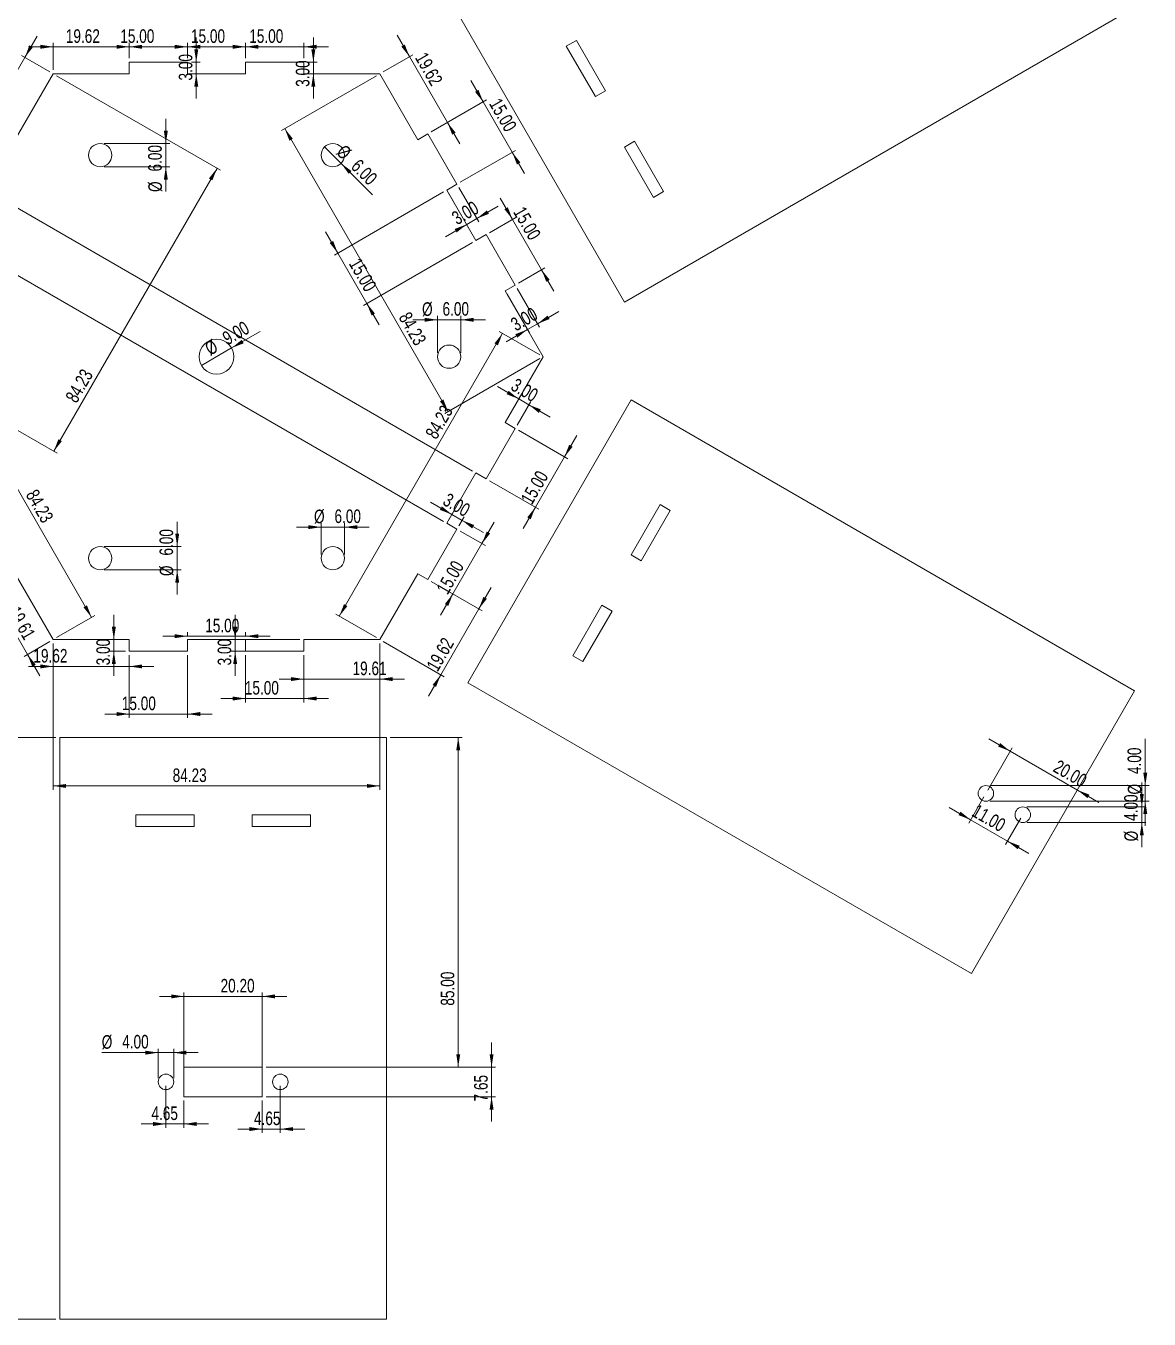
# Model space of a CAD drawing. Header units: millimetres. Extents: x 61 to 539, y 88 to 615.
# Drawn here: x 249 to 538.7, y 87.9 to 421.4 of the extents above; entities that cross this region are included whole.
import ezdxf

# ---------------------------------------------------------------- set-up
doc = ezdxf.new("R2010")
doc.units = ezdxf.units.MM
doc.styles.add('SLDTEXTSTYLE0', font='TXT', dxfattribs={"width": 0.75})
doc.dimstyles.new('SLDDIMSTYLE0', dxfattribs={"dimtxt": 3.5, "dimasz": 3.302, "dimexe": 0, "dimexo": 0.0625, "dimgap": 0.875, "dimtad": 1, "dimrnd": 1e-09, "dimzin": 12, "dimdsep": 46, "dimtxsty": 'SLDTEXTSTYLE0', "dimsah": 1, "dimcen": 0.09, "dimadec": 0, "dimazin": 3, "dimtfac": 1, "dimtofl": 0, "dimtmove": 0, "dimatfit": 3, "dimfxl": 1, "dimfrac": 2, "dimtolj": 1, "dimtzin": 12, "dimarcsym": 0})
doc.dimstyles.new('SLDDIMSTYLE1', dxfattribs={"dimtxt": 3.5, "dimasz": 3.302, "dimexe": 0, "dimexo": 0.0625, "dimgap": 0.875, "dimtad": 1, "dimrnd": 1e-09, "dimzin": 4, "dimdsep": 46, "dimtxsty": 'SLDTEXTSTYLE0', "dimsah": 1, "dimcen": 0.09, "dimadec": 0, "dimazin": 1, "dimtfac": 1, "dimtmove": 0, "dimatfit": 0, "dimfxl": 1, "dimfrac": 2, "dimtolj": 1, "dimtzin": 12, "dimarcsym": 0})
doc.dimstyles.new('SLDDIMSTYLE2', dxfattribs={"dimtxt": 3.5, "dimasz": 3.302, "dimexe": 0, "dimexo": 0.0625, "dimgap": 0.875, "dimtad": 1, "dimrnd": 1e-09, "dimzin": 12, "dimdsep": 46, "dimtxsty": 'SLDTEXTSTYLE0', "dimsah": 1, "dimcen": 0.09, "dimadec": 0, "dimazin": 3, "dimtfac": 1, "dimtmove": 0, "dimatfit": 0, "dimfxl": 1, "dimfrac": 2, "dimtolj": 1, "dimtzin": 12, "dimarcsym": 0})
doc.dimstyles.new('SLDDIMSTYLE3', dxfattribs={"dimtxt": 3.5, "dimasz": 3.302, "dimexe": 0, "dimexo": 0.0625, "dimgap": 0.875, "dimtad": 1, "dimrnd": 1e-09, "dimzin": 4, "dimdsep": 46, "dimtxsty": 'SLDTEXTSTYLE0', "dimsah": 1, "dimcen": 0.09, "dimadec": 0, "dimazin": 1, "dimtfac": 1, "dimtofl": 0, "dimtmove": 0, "dimatfit": 3, "dimfxl": 1, "dimfrac": 2, "dimtolj": 1, "dimtzin": 12, "dimarcsym": 0})
doc.dimstyles.new('SLDDIMSTYLE4', dxfattribs={"dimtxt": 3.5, "dimasz": 3.302, "dimexe": 0, "dimexo": 0.0625, "dimgap": 0.875, "dimtad": 1, "dimrnd": 1e-09, "dimzin": 4, "dimdsep": 46, "dimtxsty": 'SLDTEXTSTYLE0', "dimblk1": 'NONE', "dimsah": 1, "dimcen": 0, "dimadec": 0, "dimazin": 1, "dimtfac": 1, "dimtmove": 0, "dimatfit": 3, "dimldrblk": 'NONE', "dimfxl": 1, "dimfrac": 2, "dimtolj": 1, "dimtzin": 12, "dimarcsym": 0})

# ---------------------------------------------------------------- blocks, each defined once
blk = doc.blocks.new('_D')
at = {"color": 7, "linetype": 'Continuous', "lineweight": 0}
for p, q in [((256.03, 262.16), (256.03, 224.43)), ((340.26, 262.16), (340.26, 224.43)), ((256.03, 225.43), (340.26, 225.43))]:
    blk.add_line(p, q, dxfattribs=at)
at = {"color": 7, "linetype": 'Continuous', "lineweight": 18}
for points in [[(256.03, 225.43), (259.33, 224.92), (259.33, 225.93)], [(340.26, 225.43), (336.96, 225.93), (336.96, 224.92)]]:
    blk.add_solid(points, dxfattribs=at)
at = {"color": 7, "linetype": 'Continuous', "lineweight": 18, "insert": (286.83, 229.94), "char_height": 3.5, "attachment_point": 1, "style": 'SLDTEXTSTYLE0'}
blk.add_mtext('84.23', dxfattribs=at)
blk = doc.blocks.new('_D_1')
at = {"color": 7, "linetype": 'Continuous', "lineweight": 0}
for p, q in [((275.65, 259.16), (275.65, 242.97)), ((290.65, 259.16), (290.65, 242.97)), ((275.65, 243.97), (269.3, 243.97)), ((275.65, 243.97), (290.65, 243.97)), ((290.65, 243.97), (297, 243.97))]:
    blk.add_line(p, q, dxfattribs=at)
at = {"color": 7, "linetype": 'Continuous', "lineweight": 18}
for points in [[(275.65, 243.97), (272.35, 244.48), (272.35, 243.46)], [(290.65, 243.97), (293.95, 243.46), (293.95, 244.48)]]:
    blk.add_solid(points, dxfattribs=at)
at = {"color": 7, "linetype": 'Continuous', "lineweight": 18, "insert": (273.72, 248.48), "char_height": 3.5, "attachment_point": 1, "style": 'SLDTEXTSTYLE0'}
blk.add_mtext('15.00', dxfattribs=at)
blk = doc.blocks.new('_D_2')
at = {"color": 7, "linetype": 'Continuous', "lineweight": 0}
for p, q in [((305.65, 259.16), (305.65, 246.97)), ((320.65, 259.16), (320.65, 246.97)), ((305.65, 247.97), (299.3, 247.97)), ((305.65, 247.97), (320.65, 247.97)), ((320.65, 247.97), (327, 247.97))]:
    blk.add_line(p, q, dxfattribs=at)
at = {"color": 7, "linetype": 'Continuous', "lineweight": 18}
for points in [[(305.65, 247.97), (302.35, 248.48), (302.35, 247.46)], [(320.65, 247.97), (323.95, 247.46), (323.95, 248.48)]]:
    blk.add_solid(points, dxfattribs=at)
at = {"color": 7, "linetype": 'Continuous', "lineweight": 18, "insert": (305.45, 252.48), "char_height": 3.5, "attachment_point": 1, "style": 'SLDTEXTSTYLE0'}
blk.add_mtext('15.00', dxfattribs=at)
blk = doc.blocks.new('_D_3')
at = {"color": 7, "linetype": 'Continuous', "lineweight": 0}
for p, q in [((271.66, 263.16), (271.66, 269.51)), ((274.65, 263.16), (270.66, 263.16)), ((274.65, 260.16), (270.66, 260.16)), ((271.66, 263.16), (271.66, 260.16)), ((271.66, 260.16), (271.66, 253.81))]:
    blk.add_line(p, q, dxfattribs=at)
at = {"color": 7, "linetype": 'Continuous', "lineweight": 18}
for points in [[(271.66, 263.16), (272.17, 266.46), (271.15, 266.46)], [(271.66, 260.16), (271.15, 256.86), (272.17, 256.86)]]:
    blk.add_solid(points, dxfattribs=at)
at = {"color": 7, "linetype": 'Continuous', "lineweight": 18, "insert": (267.15, 256.53), "char_height": 3.5, "attachment_point": 1, "rotation": 90, "style": 'SLDTEXTSTYLE0'}
blk.add_mtext('3.00', dxfattribs=at)
blk = doc.blocks.new('_D_4')
at = {"color": 7, "linetype": 'Continuous', "lineweight": 0}
for p, q in [((302.96, 263.16), (302.96, 269.51)), ((319.65, 263.16), (301.96, 263.16)), ((319.65, 260.16), (301.96, 260.16)), ((302.96, 263.16), (302.96, 260.16)), ((302.96, 260.16), (302.96, 253.81))]:
    blk.add_line(p, q, dxfattribs=at)
at = {"color": 7, "linetype": 'Continuous', "lineweight": 18}
for points in [[(302.96, 263.16), (303.46, 266.46), (302.45, 266.46)], [(302.96, 260.16), (302.45, 256.86), (303.46, 256.86)]]:
    blk.add_solid(points, dxfattribs=at)
at = {"color": 7, "linetype": 'Continuous', "lineweight": 18, "insert": (298.44, 256.51), "char_height": 3.5, "attachment_point": 1, "rotation": 90, "style": 'SLDTEXTSTYLE0'}
blk.add_mtext('3.00', dxfattribs=at)
blk = doc.blocks.new('_D_5')
at = {"color": 7, "linetype": 'Continuous', "lineweight": 0}
for p, q in [((290.65, 264.04), (284.3, 264.04)), ((290.65, 264.16), (290.65, 265.04)), ((290.65, 264.04), (305.65, 264.04)), ((305.65, 264.16), (305.65, 265.04)), ((305.65, 264.04), (312, 264.04))]:
    blk.add_line(p, q, dxfattribs=at)
at = {"color": 7, "linetype": 'Continuous', "lineweight": 18}
for points in [[(290.65, 264.04), (287.35, 264.55), (287.35, 263.53)], [(305.65, 264.04), (308.95, 263.53), (308.95, 264.55)]]:
    blk.add_solid(points, dxfattribs=at)
at = {"color": 7, "linetype": 'Continuous', "lineweight": 18, "insert": (295.23, 268.55), "char_height": 3.5, "attachment_point": 1, "style": 'SLDTEXTSTYLE0'}
blk.add_mtext('15.00', dxfattribs=at)
blk = doc.blocks.new('_D_6')
at = {"color": 7, "linetype": 'Continuous', "lineweight": 0}
for p, q in [((256.03, 262.16), (256.03, 255.24)), ((275.65, 259.16), (275.65, 255.24)), ((256.03, 256.24), (249.68, 256.24)), ((256.03, 256.24), (275.65, 256.24)), ((275.65, 256.24), (282, 256.24))]:
    blk.add_line(p, q, dxfattribs=at)
at = {"color": 7, "linetype": 'Continuous', "lineweight": 18}
for points in [[(256.03, 256.24), (252.73, 256.75), (252.73, 255.74)], [(275.65, 256.24), (278.95, 255.74), (278.95, 256.75)]]:
    blk.add_solid(points, dxfattribs=at)
at = {"color": 7, "linetype": 'Continuous', "lineweight": 18, "insert": (250.91, 260.75), "char_height": 3.5, "attachment_point": 1, "style": 'SLDTEXTSTYLE0'}
blk.add_mtext('19.62', dxfattribs=at)
blk = doc.blocks.new('_D_7')
at = {"color": 7, "linetype": 'Continuous', "lineweight": 0}
for p, q in [((340.26, 262.16), (340.26, 251.98)), ((320.65, 259.16), (320.65, 251.98)), ((320.65, 252.98), (314.3, 252.98)), ((340.26, 252.98), (320.65, 252.98)), ((340.26, 252.98), (346.61, 252.98))]:
    blk.add_line(p, q, dxfattribs=at)
at = {"color": 7, "linetype": 'Continuous', "lineweight": 18}
for points in [[(320.65, 252.98), (317.35, 253.49), (317.35, 252.47)], [(340.26, 252.98), (343.56, 252.47), (343.56, 253.49)]]:
    blk.add_solid(points, dxfattribs=at)
at = {"color": 7, "linetype": 'Continuous', "lineweight": 18, "insert": (333.23, 257.49), "char_height": 3.5, "attachment_point": 1, "style": 'SLDTEXTSTYLE0'}
blk.add_mtext('19.61', dxfattribs=at)
blk = doc.blocks.new('_D_8')
at = {"color": 7, "linetype": 'Continuous', "lineweight": 0}
for p, q in [((376.09, 325.21), (370.59, 328.39)), ((373.07, 319.99), (376.59, 326.08)), ((375.67, 318.49), (379.18, 324.58)), ((378.68, 323.71), (376.09, 325.21)), ((378.68, 323.71), (384.18, 320.54))]:
    blk.add_line(p, q, dxfattribs=at)
at = {"color": 7, "linetype": 'Continuous', "lineweight": 18}
for points in [[(376.09, 325.21), (373.48, 327.3), (372.97, 326.43)], [(378.68, 323.71), (381.29, 321.62), (381.8, 322.5)]]:
    blk.add_solid(points, dxfattribs=at)
at = {"color": 7, "linetype": 'Continuous', "lineweight": 18, "insert": (375.54, 330.74), "char_height": 3.5, "attachment_point": 1, "rotation": 330, "style": 'SLDTEXTSTYLE0'}
blk.add_mtext('3.00', dxfattribs=at)
blk = doc.blocks.new('_D_9')
at = {"color": 7, "linetype": 'Continuous', "lineweight": 0}
for p, q in [((358.88, 295.41), (353.38, 298.59)), ((358.07, 294.01), (359.38, 296.28)), ((361.48, 293.91), (358.88, 295.41)), ((360.67, 292.51), (361.98, 294.78)), ((361.48, 293.91), (366.98, 290.74))]:
    blk.add_line(p, q, dxfattribs=at)
at = {"color": 7, "linetype": 'Continuous', "lineweight": 18}
for points in [[(358.88, 295.41), (356.27, 297.5), (355.77, 296.62)], [(361.48, 293.91), (364.08, 291.82), (364.59, 292.7)]]:
    blk.add_solid(points, dxfattribs=at)
at = {"color": 7, "linetype": 'Continuous', "lineweight": 18, "insert": (358, 301.13), "char_height": 3.5, "attachment_point": 1, "rotation": 330, "style": 'SLDTEXTSTYLE0'}
blk.add_mtext('3.00', dxfattribs=at)
blk = doc.blocks.new('_D_10')
at = {"color": 7, "linetype": 'Continuous', "lineweight": 0}
for p, q in [((376.03, 317.12), (388.76, 309.77)), ((387.89, 310.27), (391.07, 315.77)), ((380.39, 297.28), (387.89, 310.27)), ((368.53, 304.13), (381.26, 296.78)), ((380.39, 297.28), (377.22, 291.78))]:
    blk.add_line(p, q, dxfattribs=at)
at = {"color": 7, "linetype": 'Continuous', "lineweight": 18}
for points in [[(387.89, 310.27), (389.99, 312.88), (389.11, 313.39)], [(380.39, 297.28), (378.3, 294.68), (379.18, 294.17)]]:
    blk.add_solid(points, dxfattribs=at)
at = {"color": 7, "linetype": 'Continuous', "lineweight": 18, "insert": (376.44, 299.46), "char_height": 3.5, "attachment_point": 1, "rotation": 60, "style": 'SLDTEXTSTYLE0'}
blk.add_mtext('15.00', dxfattribs=at)
blk = doc.blocks.new('_D_11')
at = {"color": 7, "linetype": 'Continuous', "lineweight": 0}
for p, q in [((361.03, 291.14), (367.49, 287.41)), ((366.62, 287.91), (369.8, 293.41)), ((359.12, 274.92), (366.62, 287.91)), ((353.53, 278.15), (359.99, 274.42)), ((359.12, 274.92), (355.95, 269.43))]:
    blk.add_line(p, q, dxfattribs=at)
at = {"color": 7, "linetype": 'Continuous', "lineweight": 18}
for points in [[(366.62, 287.91), (368.71, 290.52), (367.83, 291.03)], [(359.12, 274.92), (357.03, 272.32), (357.91, 271.81)]]:
    blk.add_solid(points, dxfattribs=at)
at = {"color": 7, "linetype": 'Continuous', "lineweight": 18, "insert": (354.69, 276.27), "char_height": 3.5, "attachment_point": 1, "rotation": 60, "style": 'SLDTEXTSTYLE0'}
blk.add_mtext('15.00', dxfattribs=at)
blk = doc.blocks.new('_D_12')
at = {"color": 7, "linetype": 'Continuous', "lineweight": 0}
for p, q in [((353.53, 278.15), (366.66, 270.57)), ((365.79, 271.07), (368.97, 276.57)), ((355.98, 254.08), (365.79, 271.07)), ((341.13, 262.66), (356.85, 253.58)), ((355.98, 254.08), (352.81, 248.58))]:
    blk.add_line(p, q, dxfattribs=at)
at = {"color": 7, "linetype": 'Continuous', "lineweight": 18}
for points in [[(365.79, 271.07), (367.88, 273.68), (367, 274.19)], [(355.98, 254.08), (353.89, 251.48), (354.77, 250.97)]]:
    blk.add_solid(points, dxfattribs=at)
at = {"color": 7, "linetype": 'Continuous', "lineweight": 18, "insert": (352.12, 256.42), "char_height": 3.5, "attachment_point": 1, "rotation": 60, "style": 'SLDTEXTSTYLE0'}
blk.add_mtext('19.62', dxfattribs=at)
blk = doc.blocks.new('_D_13')
at = {"color": 7, "linetype": 'Continuous', "lineweight": 0}
for p, q in [((242.47, 376.91), (245.65, 382.41)), ((242.47, 376.91), (234.97, 363.92)), ((364.2, 306.63), (241.61, 377.41)), ((234.97, 363.92), (231.8, 358.42)), ((356.7, 293.64), (234.11, 364.42))]:
    blk.add_line(p, q, dxfattribs=at)
at = {"color": 7, "linetype": 'Continuous', "lineweight": 18}
for points in [[(242.47, 376.91), (244.56, 379.52), (243.68, 380.03)], [(234.97, 363.92), (232.88, 361.32), (233.76, 360.81)]]:
    blk.add_solid(points, dxfattribs=at)
at = {"color": 7, "linetype": 'Continuous', "lineweight": 18, "insert": (232.12, 368.01), "char_height": 3.5, "attachment_point": 1, "rotation": 60, "style": 'SLDTEXTSTYLE0'}
blk.add_mtext('15.00', dxfattribs=at)
blk = doc.blocks.new('_D_14')
at = {"color": 7, "linetype": 'Continuous', "lineweight": 0}
for p, q in [((329.82, 269.19), (371.93, 342.14)), ((381.51, 336.61), (371.06, 342.64)), ((339.39, 263.66), (328.95, 269.69))]:
    blk.add_line(p, q, dxfattribs=at)
at = {"color": 7, "linetype": 'Continuous', "lineweight": 18}
for points in [[(371.93, 342.14), (369.84, 339.53), (370.72, 339.02)], [(329.82, 269.19), (331.91, 271.8), (331.03, 272.3)]]:
    blk.add_solid(points, dxfattribs=at)
at = {"color": 7, "linetype": 'Continuous', "lineweight": 18, "insert": (351.82, 316.32), "char_height": 3.5, "attachment_point": 1, "rotation": 60, "style": 'SLDTEXTSTYLE0'}
blk.add_mtext('84.23', dxfattribs=at)
blk = doc.blocks.new('_D_15')
at = {"color": 7, "linetype": 'Continuous', "lineweight": 0}
for p, q in [((339.39, 408.55), (314.89, 394.4)), ((357.87, 321.96), (315.75, 394.9)), ((381.51, 335.61), (357, 321.46))]:
    blk.add_line(p, q, dxfattribs=at)
at = {"color": 7, "linetype": 'Continuous', "lineweight": 18}
for points in [[(315.75, 394.9), (316.96, 391.79), (317.84, 392.3)], [(357.87, 321.96), (356.66, 325.07), (355.78, 324.56)]]:
    blk.add_solid(points, dxfattribs=at)
at = {"color": 7, "linetype": 'Continuous', "lineweight": 18, "insert": (348.04, 348), "char_height": 3.5, "attachment_point": 1, "rotation": 300, "style": 'SLDTEXTSTYLE0'}
blk.add_mtext('84.23', dxfattribs=at)
blk = doc.blocks.new('_D_16')
at = {"color": 7, "linetype": 'Continuous', "lineweight": 0}
for p, q in [((256.9, 408.55), (299.14, 384.16)), ((298.27, 384.66), (256.16, 311.72)), ((214.78, 335.61), (257.02, 311.22))]:
    blk.add_line(p, q, dxfattribs=at)
at = {"color": 7, "linetype": 'Continuous', "lineweight": 18}
for points in [[(298.27, 384.66), (296.18, 382.06), (297.06, 381.55)], [(256.16, 311.72), (258.25, 314.32), (257.37, 314.83)]]:
    blk.add_solid(points, dxfattribs=at)
at = {"color": 7, "linetype": 'Continuous', "lineweight": 18, "insert": (259, 325.66), "char_height": 3.5, "attachment_point": 1, "rotation": 60, "style": 'SLDTEXTSTYLE0'}
blk.add_mtext('84.23', dxfattribs=at)
blk = doc.blocks.new('_D_17')
at = {"color": 7, "linetype": 'Continuous', "lineweight": 0}
for p, q in [((214.78, 336.61), (224.68, 342.32)), ((223.81, 341.82), (265.93, 268.88)), ((256.9, 263.66), (266.79, 269.38))]:
    blk.add_line(p, q, dxfattribs=at)
at = {"color": 7, "linetype": 'Continuous', "lineweight": 18}
for points in [[(223.81, 341.82), (225.02, 338.71), (225.9, 339.22)], [(265.93, 268.88), (264.72, 271.99), (263.84, 271.48)]]:
    blk.add_solid(points, dxfattribs=at)
at = {"color": 7, "linetype": 'Continuous', "lineweight": 18, "insert": (251.87, 302.26), "char_height": 3.5, "attachment_point": 1, "rotation": 300, "style": 'SLDTEXTSTYLE0'}
blk.add_mtext('84.23', dxfattribs=at)
blk = doc.blocks.new('_D_18')
at = {"color": 7, "linetype": 'Continuous', "lineweight": 0}
for p, q in [((248.7, 413.28), (251.88, 418.78)), ((255.16, 409.55), (247.83, 413.78)), ((248.7, 413.28), (238.9, 396.3)), ((238.9, 396.3), (235.72, 390.8)), ((242.76, 394.07), (238.03, 396.8))]:
    blk.add_line(p, q, dxfattribs=at)
at = {"color": 7, "linetype": 'Continuous', "lineweight": 18}
for points in [[(248.7, 413.28), (250.79, 415.89), (249.91, 416.4)], [(238.9, 396.3), (236.8, 393.69), (237.68, 393.19)]]:
    blk.add_solid(points, dxfattribs=at)
at = {"color": 7, "linetype": 'Continuous', "lineweight": 18, "insert": (236.43, 401.06), "char_height": 3.5, "attachment_point": 1, "rotation": 60, "style": 'SLDTEXTSTYLE0'}
blk.add_mtext('19.61', dxfattribs=at)
blk = doc.blocks.new('_D_21')
at = {"color": 7, "linetype": 'Continuous', "lineweight": 0}
for p, q in [((375.67, 353.72), (381.43, 343.74)), ((373.07, 352.22), (378.83, 342.24)), ((380.93, 344.6), (386.43, 347.78)), ((378.33, 343.1), (380.93, 344.6)), ((378.33, 343.1), (372.83, 339.93))]:
    blk.add_line(p, q, dxfattribs=at)
at = {"color": 7, "linetype": 'Continuous', "lineweight": 18}
for points in [[(380.93, 344.6), (384.05, 345.82), (383.54, 346.7)], [(378.33, 343.1), (375.22, 341.89), (375.73, 341.01)]]:
    blk.add_solid(points, dxfattribs=at)
at = {"color": 7, "linetype": 'Continuous', "lineweight": 18, "insert": (373.64, 345.6), "char_height": 3.5, "attachment_point": 1, "rotation": 30, "style": 'SLDTEXTSTYLE0'}
blk.add_mtext('3.00', dxfattribs=at)
blk = doc.blocks.new('_D_22')
at = {"color": 7, "linetype": 'Continuous', "lineweight": 0}
for p, q in [((358.07, 378.2), (363.17, 369.36)), ((360.67, 379.7), (365.77, 370.86)), ((365.27, 371.73), (370.77, 374.9)), ((362.67, 370.23), (357.17, 367.05)), ((362.67, 370.23), (365.27, 371.73))]:
    blk.add_line(p, q, dxfattribs=at)
at = {"color": 7, "linetype": 'Continuous', "lineweight": 18}
for points in [[(365.27, 371.73), (368.39, 372.94), (367.88, 373.82)], [(362.67, 370.23), (359.56, 369.02), (360.07, 368.14)]]:
    blk.add_solid(points, dxfattribs=at)
at = {"color": 7, "linetype": 'Continuous', "lineweight": 18, "insert": (358.45, 373), "char_height": 3.5, "attachment_point": 1, "rotation": 30, "style": 'SLDTEXTSTYLE0'}
blk.add_mtext('3.00', dxfattribs=at)
blk = doc.blocks.new('_D_23')
at = {"color": 7, "linetype": 'Continuous', "lineweight": 0}
for p, q in [((374.49, 371.52), (371.32, 377.02)), ((368.53, 368.08), (375.36, 372.02)), ((381.99, 358.53), (374.49, 371.52)), ((376.03, 355.09), (382.86, 359.03)), ((381.99, 358.53), (385.17, 353.03))]:
    blk.add_line(p, q, dxfattribs=at)
at = {"color": 7, "linetype": 'Continuous', "lineweight": 18}
for points in [[(374.49, 371.52), (373.28, 374.63), (372.4, 374.13)], [(381.99, 358.53), (383.21, 355.42), (384.08, 355.92)]]:
    blk.add_solid(points, dxfattribs=at)
at = {"color": 7, "linetype": 'Continuous', "lineweight": 18, "insert": (377.59, 375.18), "char_height": 3.5, "attachment_point": 1, "rotation": 300, "style": 'SLDTEXTSTYLE0'}
blk.add_mtext('15.00', dxfattribs=at)
blk = doc.blocks.new('_D_24')
at = {"color": 7, "linetype": 'Continuous', "lineweight": 0}
for p, q in [((366.92, 401.79), (363.75, 407.29)), ((353.53, 394.06), (367.79, 402.29)), ((374.42, 388.8), (366.92, 401.79)), ((361.03, 381.07), (375.29, 389.3)), ((374.42, 388.8), (377.6, 383.3))]:
    blk.add_line(p, q, dxfattribs=at)
at = {"color": 7, "linetype": 'Continuous', "lineweight": 18}
for points in [[(366.92, 401.79), (365.71, 404.9), (364.83, 404.39)], [(374.42, 388.8), (375.63, 385.68), (376.51, 386.19)]]:
    blk.add_solid(points, dxfattribs=at)
at = {"color": 7, "linetype": 'Continuous', "lineweight": 18, "insert": (371.37, 403.11), "char_height": 3.5, "attachment_point": 1, "rotation": 300, "style": 'SLDTEXTSTYLE0'}
blk.add_mtext('15.00', dxfattribs=at)
blk = doc.blocks.new('_D_25')
at = {"color": 7, "linetype": 'Continuous', "lineweight": 0}
for p, q in [((356.7, 378.57), (328.57, 362.32)), ((329.43, 362.82), (326.26, 368.32)), ((364.2, 365.58), (336.07, 349.33)), ((329.43, 362.82), (336.93, 349.83)), ((336.93, 349.83), (340.11, 344.33))]:
    blk.add_line(p, q, dxfattribs=at)
at = {"color": 7, "linetype": 'Continuous', "lineweight": 18}
for points in [[(329.43, 362.82), (328.22, 365.94), (327.34, 365.43)], [(336.93, 349.83), (338.14, 346.72), (339.02, 347.23)]]:
    blk.add_solid(points, dxfattribs=at)
at = {"color": 7, "linetype": 'Continuous', "lineweight": 18, "insert": (335.2, 361.87), "char_height": 3.5, "attachment_point": 1, "rotation": 300, "style": 'SLDTEXTSTYLE0'}
blk.add_mtext('15.00', dxfattribs=at)
blk = doc.blocks.new('_D_26')
at = {"color": 7, "linetype": 'Continuous', "lineweight": 0}
for p, q in [((347.91, 413.47), (344.73, 418.97)), ((341.13, 409.55), (348.77, 413.97)), ((347.91, 413.47), (357.72, 396.48)), ((353.53, 394.06), (358.58, 396.98)), ((357.72, 396.48), (360.89, 390.98))]:
    blk.add_line(p, q, dxfattribs=at)
at = {"color": 7, "linetype": 'Continuous', "lineweight": 18}
for points in [[(347.91, 413.47), (346.7, 416.58), (345.82, 416.07)], [(357.72, 396.48), (358.93, 393.36), (359.81, 393.87)]]:
    blk.add_solid(points, dxfattribs=at)
at = {"color": 7, "linetype": 'Continuous', "lineweight": 18, "insert": (352.26, 414.96), "char_height": 3.5, "attachment_point": 1, "rotation": 300, "style": 'SLDTEXTSTYLE0'}
blk.add_mtext('19.62', dxfattribs=at)
blk = doc.blocks.new('_D_31')
at = {"color": 7, "linetype": 'Continuous', "lineweight": 0}
for p, q in [((239.59, 276.31), (236.42, 281.81)), ((242.76, 278.14), (238.72, 275.81)), ((249.4, 259.33), (239.59, 276.31)), ((255.16, 262.66), (248.53, 258.83)), ((249.4, 259.33), (252.57, 253.83))]:
    blk.add_line(p, q, dxfattribs=at)
at = {"color": 7, "linetype": 'Continuous', "lineweight": 18}
for points in [[(239.59, 276.31), (238.38, 279.43), (237.5, 278.92)], [(249.4, 259.33), (250.61, 256.22), (251.49, 256.72)]]:
    blk.add_solid(points, dxfattribs=at)
at = {"color": 7, "linetype": 'Continuous', "lineweight": 18, "insert": (247.22, 272.12), "char_height": 3.5, "attachment_point": 1, "rotation": 300, "style": 'SLDTEXTSTYLE0'}
blk.add_mtext('19.61', dxfattribs=at)
blk = doc.blocks.new('_D_41')
at = {"color": 7, "linetype": 'Continuous', "lineweight": 0}
for p, q in [((323.12, 412.05), (323.12, 418.4)), ((321.65, 412.05), (324.12, 412.05)), ((323.12, 409.05), (323.12, 412.05)), ((321.65, 409.05), (324.12, 409.05)), ((323.12, 409.05), (323.12, 402.7))]:
    blk.add_line(p, q, dxfattribs=at)
at = {"color": 7, "linetype": 'Continuous', "lineweight": 18}
for points in [[(323.12, 412.05), (323.63, 415.35), (322.61, 415.35)], [(323.12, 409.05), (322.61, 405.75), (323.63, 405.75)]]:
    blk.add_solid(points, dxfattribs=at)
at = {"color": 7, "linetype": 'Continuous', "lineweight": 18, "insert": (318.61, 405.69), "char_height": 3.5, "attachment_point": 1, "rotation": 90, "style": 'SLDTEXTSTYLE0'}
blk.add_mtext('3.00', dxfattribs=at)
blk = doc.blocks.new('_D_42')
at = {"color": 7, "linetype": 'Continuous', "lineweight": 0}
for p, q in [((305.65, 413.05), (305.65, 417.01)), ((320.65, 413.05), (320.65, 417.01)), ((305.65, 416.01), (299.3, 416.01)), ((305.65, 416.01), (320.65, 416.01)), ((320.65, 416.01), (327, 416.01))]:
    blk.add_line(p, q, dxfattribs=at)
at = {"color": 7, "linetype": 'Continuous', "lineweight": 18}
for points in [[(305.65, 416.01), (302.35, 416.52), (302.35, 415.5)], [(320.65, 416.01), (323.95, 415.5), (323.95, 416.52)]]:
    blk.add_solid(points, dxfattribs=at)
at = {"color": 7, "linetype": 'Continuous', "lineweight": 18, "insert": (306.59, 420.52), "char_height": 3.5, "attachment_point": 1, "style": 'SLDTEXTSTYLE0'}
blk.add_mtext('15.00', dxfattribs=at)
blk = doc.blocks.new('_D_43')
at = {"color": 7, "linetype": 'Continuous', "lineweight": 0}
for p, q in [((290.65, 413.05), (290.65, 417.01)), ((305.65, 413.05), (305.65, 417.01)), ((290.65, 416.01), (284.3, 416.01)), ((290.65, 416.01), (305.65, 416.01)), ((305.65, 416.01), (312, 416.01))]:
    blk.add_line(p, q, dxfattribs=at)
at = {"color": 7, "linetype": 'Continuous', "lineweight": 18}
for points in [[(290.65, 416.01), (287.35, 416.52), (287.35, 415.5)], [(305.65, 416.01), (308.95, 415.5), (308.95, 416.52)]]:
    blk.add_solid(points, dxfattribs=at)
at = {"color": 7, "linetype": 'Continuous', "lineweight": 18, "insert": (291.56, 420.52), "char_height": 3.5, "attachment_point": 1, "style": 'SLDTEXTSTYLE0'}
blk.add_mtext('15.00', dxfattribs=at)
blk = doc.blocks.new('_D_44')
at = {"color": 7, "linetype": 'Continuous', "lineweight": 0}
for p, q in [((275.65, 413.05), (275.65, 417.01)), ((290.65, 413.05), (290.65, 417.01)), ((275.65, 416.01), (269.3, 416.01)), ((275.65, 416.01), (290.65, 416.01)), ((290.65, 416.01), (297, 416.01))]:
    blk.add_line(p, q, dxfattribs=at)
at = {"color": 7, "linetype": 'Continuous', "lineweight": 18}
for points in [[(275.65, 416.01), (272.35, 416.52), (272.35, 415.5)], [(290.65, 416.01), (293.95, 415.5), (293.95, 416.52)]]:
    blk.add_solid(points, dxfattribs=at)
at = {"color": 7, "linetype": 'Continuous', "lineweight": 18, "insert": (273.33, 420.52), "char_height": 3.5, "attachment_point": 1, "style": 'SLDTEXTSTYLE0'}
blk.add_mtext('15.00', dxfattribs=at)
blk = doc.blocks.new('_D_45')
at = {"color": 7, "linetype": 'Continuous', "lineweight": 0}
for p, q in [((256.03, 410.05), (256.03, 417.01)), ((275.65, 413.05), (275.65, 417.01)), ((256.03, 416.01), (249.68, 416.01)), ((256.03, 416.01), (275.65, 416.01)), ((275.65, 416.01), (282, 416.01))]:
    blk.add_line(p, q, dxfattribs=at)
at = {"color": 7, "linetype": 'Continuous', "lineweight": 18}
for points in [[(256.03, 416.01), (252.73, 416.52), (252.73, 415.5)], [(275.65, 416.01), (278.95, 415.5), (278.95, 416.52)]]:
    blk.add_solid(points, dxfattribs=at)
at = {"color": 7, "linetype": 'Continuous', "lineweight": 18, "insert": (259.28, 420.52), "char_height": 3.5, "attachment_point": 1, "style": 'SLDTEXTSTYLE0'}
blk.add_mtext('19.62', dxfattribs=at)
blk = doc.blocks.new('_D_46')
at = {"color": 7, "linetype": 'Continuous', "lineweight": 0}
for p, q in [((292.92, 412.05), (292.92, 418.4)), ((291.65, 412.05), (293.92, 412.05)), ((292.92, 409.05), (292.92, 412.05)), ((291.65, 409.05), (293.92, 409.05)), ((292.92, 409.05), (292.92, 402.7))]:
    blk.add_line(p, q, dxfattribs=at)
at = {"color": 7, "linetype": 'Continuous', "lineweight": 18}
for points in [[(292.92, 412.05), (293.43, 415.35), (292.41, 415.35)], [(292.92, 409.05), (292.41, 405.75), (293.43, 405.75)]]:
    blk.add_solid(points, dxfattribs=at)
at = {"color": 7, "linetype": 'Continuous', "lineweight": 18, "insert": (288.41, 407.31), "char_height": 3.5, "attachment_point": 1, "rotation": 90, "style": 'SLDTEXTSTYLE0'}
blk.add_mtext('3.00', dxfattribs=at)
blk = doc.blocks.new('_D_48')
at = {"color": 7, "linetype": 'Continuous', "lineweight": 0}
for q in [(309.41, 342.61), (294.25, 333.86)]:
    blk.add_line((302.04, 338.36), q, dxfattribs=at)
at = {"color": 7, "linetype": 'Continuous', "lineweight": 18}
blk.add_solid([(302.04, 338.36), (305.16, 339.57), (304.65, 340.45)], dxfattribs=at)
at = {"color": 7, "linetype": 'Continuous', "lineweight": 18, "char_height": 3.5, "attachment_point": 1, "rotation": 30, "style": 'SLDTEXTSTYLE0'}
for s, insert in [('9.00', (299.29, 342.04)), ('%%c', (294.75, 339.35))]:
    blk.add_mtext(s, dxfattribs=dict(at, insert=insert))
blk = doc.blocks.new('_None')
blk = doc.blocks.new('_D_49')
at = {"color": 7, "linetype": 'Continuous', "lineweight": 0}
for q in [(326.02, 390.19), (338.37, 377.84)]:
    blk.add_line((330.27, 385.95), q, dxfattribs=at)
at = {"color": 7, "linetype": 'Continuous', "lineweight": 18}
blk.add_solid([(330.27, 385.95), (332.24, 383.25), (332.96, 383.97)], dxfattribs=at)
at = {"color": 7, "linetype": 'Continuous', "lineweight": 18, "char_height": 3.5, "attachment_point": 1, "rotation": 315, "style": 'SLDTEXTSTYLE0'}
for s, insert in [('%%c', (331.31, 391.05)), ('6.00', (335.08, 387.35))]:
    blk.add_mtext(s, dxfattribs=dict(at, insert=insert))
blk = doc.blocks.new('_D_50')
at = {"color": 7, "linetype": 'Continuous', "lineweight": 0}
for p, q in [((285.07, 391.07), (285.07, 397.42)), ((269.14, 391.07), (286.07, 391.07)), ((285.07, 385.07), (285.07, 391.07)), ((269.14, 385.07), (286.07, 385.07)), ((285.07, 385.07), (285.07, 378.72))]:
    blk.add_line(p, q, dxfattribs=at)
at = {"color": 7, "linetype": 'Continuous', "lineweight": 18}
for points in [[(285.07, 391.07), (285.58, 394.37), (284.56, 394.37)], [(285.07, 385.07), (284.56, 381.76), (285.58, 381.76)]]:
    blk.add_solid(points, dxfattribs=at)
at = {"color": 7, "linetype": 'Continuous', "lineweight": 18, "char_height": 3.5, "attachment_point": 1, "rotation": 90, "style": 'SLDTEXTSTYLE0'}
for s, insert in [('6.00', (280.51, 383.85)), ('%%c', (280.56, 378.57))]:
    blk.add_mtext(s, dxfattribs=dict(at, insert=insert))
blk = doc.blocks.new('_D_52')
at = {"color": 7, "linetype": 'Continuous', "lineweight": 0}
for p, q in [((288.01, 287.14), (288.01, 293.49)), ((269.14, 287.14), (289.01, 287.14)), ((288.01, 281.14), (288.01, 287.14)), ((269.14, 281.14), (289.01, 281.14)), ((288.01, 281.14), (288.01, 274.79))]:
    blk.add_line(p, q, dxfattribs=at)
at = {"color": 7, "linetype": 'Continuous', "lineweight": 18}
for points in [[(288.01, 287.14), (288.51, 290.45), (287.5, 290.45)], [(288.01, 281.14), (287.5, 277.84), (288.51, 277.84)]]:
    blk.add_solid(points, dxfattribs=at)
at = {"color": 7, "linetype": 'Continuous', "lineweight": 18, "char_height": 3.5, "attachment_point": 1, "rotation": 90, "style": 'SLDTEXTSTYLE0'}
for s, insert in [('6.00', (283.44, 284.82)), ('%%c', (283.49, 279.54))]:
    blk.add_mtext(s, dxfattribs=dict(at, insert=insert))
blk = doc.blocks.new('_D_53')
at = {"color": 7, "linetype": 'Continuous', "lineweight": 0}
for p, q in [((325.14, 292.16), (318.79, 292.16)), ((325.14, 285.14), (325.14, 293.16)), ((325.14, 292.16), (331.14, 292.16)), ((331.14, 285.14), (331.14, 293.16)), ((331.14, 292.16), (337.49, 292.16))]:
    blk.add_line(p, q, dxfattribs=at)
at = {"color": 7, "linetype": 'Continuous', "lineweight": 18}
for points in [[(325.14, 292.16), (321.84, 292.66), (321.84, 291.65)], [(331.14, 292.16), (334.45, 291.65), (334.45, 292.66)]]:
    blk.add_solid(points, dxfattribs=at)
at = {"color": 7, "linetype": 'Continuous', "lineweight": 18, "char_height": 3.5, "attachment_point": 1, "style": 'SLDTEXTSTYLE0'}
for s, insert in [('%%c', (323.29, 296.67)), ('6.00', (328.57, 296.72))]:
    blk.add_mtext(s, dxfattribs=dict(at, insert=insert))
blk = doc.blocks.new('_D_54')
at = {"color": 7, "linetype": 'Continuous', "lineweight": 0}
for p, q in [((355.14, 345.62), (348.79, 345.62)), ((355.14, 337.11), (355.14, 346.62)), ((355.14, 345.62), (361.14, 345.62)), ((361.14, 337.11), (361.14, 346.62)), ((361.14, 345.62), (367.49, 345.62))]:
    blk.add_line(p, q, dxfattribs=at)
at = {"color": 7, "linetype": 'Continuous', "lineweight": 18}
for points in [[(355.14, 345.62), (351.84, 346.12), (351.84, 345.11)], [(361.14, 345.62), (364.45, 345.11), (364.45, 346.12)]]:
    blk.add_solid(points, dxfattribs=at)
at = {"color": 7, "linetype": 'Continuous', "lineweight": 18, "char_height": 3.5, "attachment_point": 1, "style": 'SLDTEXTSTYLE0'}
for s, insert in [('%%c', (351.16, 350.13)), ('6.00', (356.44, 350.18))]:
    blk.add_mtext(s, dxfattribs=dict(at, insert=insert))
blk = doc.blocks.new('_D_55')
at = {"color": 7, "linetype": 'Continuous', "lineweight": 0}
for p, q in [((256.73, 237.95), (235.29, 237.95)), ((236.29, 237.95), (236.29, 87.95)), ((256.73, 87.95), (235.29, 87.95))]:
    blk.add_line(p, q, dxfattribs=at)
at = {"color": 7, "linetype": 'Continuous', "lineweight": 18}
for points in [[(236.29, 237.95), (235.78, 234.65), (236.8, 234.65)], [(236.29, 87.95), (236.8, 91.25), (235.78, 91.25)]]:
    blk.add_solid(points, dxfattribs=at)
at = {"color": 7, "linetype": 'Continuous', "lineweight": 18, "insert": (231.78, 110.36), "char_height": 3.5, "attachment_point": 1, "rotation": 90, "style": 'SLDTEXTSTYLE0'}
blk.add_mtext('150.00', dxfattribs=at)
blk = doc.blocks.new('_D_56')
at = {"color": 7, "linetype": 'Continuous', "lineweight": 0}
for p, q in [((342.96, 237.95), (361.49, 237.95)), ((360.49, 152.95), (360.49, 237.95)), ((310.95, 152.95), (361.49, 152.95))]:
    blk.add_line(p, q, dxfattribs=at)
at = {"color": 7, "linetype": 'Continuous', "lineweight": 18}
for points in [[(360.49, 237.95), (359.99, 234.65), (361, 234.65)], [(360.49, 152.95), (361, 156.25), (359.99, 156.25)]]:
    blk.add_solid(points, dxfattribs=at)
at = {"color": 7, "linetype": 'Continuous', "lineweight": 18, "insert": (355.98, 168.77), "char_height": 3.5, "attachment_point": 1, "rotation": 90, "style": 'SLDTEXTSTYLE0'}
blk.add_mtext('85.00', dxfattribs=at)
blk = doc.blocks.new('_D_57')
at = {"color": 7, "linetype": 'Continuous', "lineweight": 0}
for p, q in [((369.09, 152.95), (369.09, 159.3)), ((310.95, 152.95), (370.09, 152.95)), ((369.09, 152.95), (369.09, 145.3)), ((310.95, 145.3), (370.09, 145.3)), ((369.09, 145.3), (369.09, 138.95))]:
    blk.add_line(p, q, dxfattribs=at)
at = {"color": 7, "linetype": 'Continuous', "lineweight": 18}
for points in [[(369.09, 152.95), (369.6, 156.25), (368.58, 156.25)], [(369.09, 145.3), (368.58, 142), (369.6, 142)]]:
    blk.add_solid(points, dxfattribs=at)
at = {"color": 7, "linetype": 'Continuous', "lineweight": 18, "insert": (364.58, 144.08), "char_height": 3.5, "attachment_point": 1, "rotation": 90, "style": 'SLDTEXTSTYLE0'}
blk.add_mtext('7.65', dxfattribs=at)
blk = doc.blocks.new('_D_58')
at = {"color": 7, "linetype": 'Continuous', "lineweight": 0}
for p, q in [((289.75, 171.16), (283.4, 171.16)), ((289.75, 146.3), (289.75, 172.16)), ((289.75, 171.16), (309.95, 171.16)), ((309.95, 146.3), (309.95, 172.16)), ((309.95, 171.16), (316.3, 171.16))]:
    blk.add_line(p, q, dxfattribs=at)
at = {"color": 7, "linetype": 'Continuous', "lineweight": 18}
for points in [[(289.75, 171.16), (286.45, 171.67), (286.45, 170.65)], [(309.95, 171.16), (313.25, 170.65), (313.25, 171.67)]]:
    blk.add_solid(points, dxfattribs=at)
at = {"color": 7, "linetype": 'Continuous', "lineweight": 18, "insert": (299.19, 175.67), "char_height": 3.5, "attachment_point": 1, "style": 'SLDTEXTSTYLE0'}
blk.add_mtext('20.20', dxfattribs=at)
blk = doc.blocks.new('_D_59')
at = {"color": 7, "linetype": 'Continuous', "lineweight": 0}
for p, q in [((283.1, 150.12), (283.1, 157.66)), ((287.1, 150.12), (287.1, 157.66)), ((283.1, 156.66), (268.54, 156.66)), ((283.1, 156.66), (287.1, 156.66)), ((287.1, 156.66), (293.45, 156.66))]:
    blk.add_line(p, q, dxfattribs=at)
at = {"color": 7, "linetype": 'Continuous', "lineweight": 18}
for points in [[(283.1, 156.66), (279.8, 157.17), (279.8, 156.15)], [(287.1, 156.66), (290.4, 156.15), (290.4, 157.17)]]:
    blk.add_solid(points, dxfattribs=at)
at = {"color": 7, "linetype": 'Continuous', "lineweight": 18, "char_height": 3.5, "attachment_point": 1, "style": 'SLDTEXTSTYLE0'}
for s, insert in [('%%c', (268.54, 161.17)), ('4.00', (273.82, 161.23))]:
    blk.add_mtext(s, dxfattribs=dict(at, insert=insert))
blk = doc.blocks.new('_D_60')
at = {"color": 7, "linetype": 'Continuous', "lineweight": 0}
for p, q in [((285.1, 148.12), (285.1, 137.27)), ((289.75, 144.3), (289.75, 137.27)), ((285.1, 138.27), (278.75, 138.27)), ((285.1, 138.27), (289.75, 138.27)), ((289.75, 138.27), (296.1, 138.27))]:
    blk.add_line(p, q, dxfattribs=at)
at = {"color": 7, "linetype": 'Continuous', "lineweight": 18}
for points in [[(285.1, 138.27), (281.8, 138.78), (281.8, 137.76)], [(289.75, 138.27), (293.05, 137.76), (293.05, 138.78)]]:
    blk.add_solid(points, dxfattribs=at)
at = {"color": 7, "linetype": 'Continuous', "lineweight": 18, "insert": (281.36, 142.78), "char_height": 3.5, "attachment_point": 1, "style": 'SLDTEXTSTYLE0'}
blk.add_mtext('4.65', dxfattribs=at)
blk = doc.blocks.new('_D_61')
at = {"color": 7, "linetype": 'Continuous', "lineweight": 0}
for p, q in [((314.6, 148.12), (314.6, 135.96)), ((309.95, 144.3), (309.95, 135.96)), ((309.95, 136.96), (303.6, 136.96)), ((314.6, 136.96), (309.95, 136.96)), ((314.6, 136.96), (320.95, 136.96))]:
    blk.add_line(p, q, dxfattribs=at)
at = {"color": 7, "linetype": 'Continuous', "lineweight": 18}
for points in [[(309.95, 136.96), (306.65, 137.46), (306.65, 136.45)], [(314.6, 136.96), (317.9, 136.45), (317.9, 137.46)]]:
    blk.add_solid(points, dxfattribs=at)
at = {"color": 7, "linetype": 'Continuous', "lineweight": 18, "insert": (307.81, 141.47), "char_height": 3.5, "attachment_point": 1, "style": 'SLDTEXTSTYLE0'}
blk.add_mtext('4.65', dxfattribs=at)
blk = doc.blocks.new('_D_62')
at = {"color": 7, "linetype": 'Continuous', "lineweight": 0}
for p, q in [((537.7, 225.5), (537.7, 237.54)), ((497.59, 225.5), (538.7, 225.5)), ((537.7, 221.5), (537.7, 225.5)), ((497.59, 221.5), (538.7, 221.5)), ((537.7, 221.5), (537.7, 215.15))]:
    blk.add_line(p, q, dxfattribs=at)
at = {"color": 7, "linetype": 'Continuous', "lineweight": 18}
for points in [[(537.7, 225.5), (538.21, 228.81), (537.19, 228.81)], [(537.7, 221.5), (537.19, 218.2), (538.21, 218.2)]]:
    blk.add_solid(points, dxfattribs=at)
at = {"color": 7, "linetype": 'Continuous', "lineweight": 18, "char_height": 3.5, "attachment_point": 1, "rotation": 90, "style": 'SLDTEXTSTYLE0'}
for s, insert in [('4.00', (533.13, 228.49)), ('%%c', (533.19, 223.21))]:
    blk.add_mtext(s, dxfattribs=dict(at, insert=insert))
blk = doc.blocks.new('_D_63')
at = {"color": 7, "linetype": 'Continuous', "lineweight": 0}
for p, q in [((536.81, 220), (536.81, 226.35)), ((507.11, 220), (537.81, 220)), ((536.81, 216), (536.81, 220)), ((507.11, 216), (537.81, 216)), ((536.81, 216), (536.81, 209.65))]:
    blk.add_line(p, q, dxfattribs=at)
at = {"color": 7, "linetype": 'Continuous', "lineweight": 18}
for points in [[(536.81, 220), (537.32, 223.31), (536.3, 223.31)], [(536.81, 216), (536.3, 212.7), (537.32, 212.7)]]:
    blk.add_solid(points, dxfattribs=at)
at = {"color": 7, "linetype": 'Continuous', "lineweight": 18, "char_height": 3.5, "attachment_point": 1, "rotation": 90, "style": 'SLDTEXTSTYLE0'}
for s, insert in [('4.00', (532.24, 216.41)), ('%%c', (532.3, 211.13))]:
    blk.add_mtext(s, dxfattribs=dict(at, insert=insert))
blk = doc.blocks.new('_D_64')
at = {"color": 7, "linetype": 'Continuous', "lineweight": 0}
for p, q in [((496.09, 222.64), (492.16, 215.83)), ((492.66, 216.7), (487.16, 219.88)), ((505.61, 217.14), (501.68, 210.33)), ((492.66, 216.7), (502.18, 211.2)), ((502.18, 211.2), (507.68, 208.03))]:
    blk.add_line(p, q, dxfattribs=at)
at = {"color": 7, "linetype": 'Continuous', "lineweight": 18}
for points in [[(492.66, 216.7), (490.05, 218.79), (489.54, 217.91)], [(502.18, 211.2), (504.79, 209.11), (505.3, 209.99)]]:
    blk.add_solid(points, dxfattribs=at)
at = {"color": 7, "linetype": 'Continuous', "lineweight": 18, "insert": (494.44, 220.88), "char_height": 3.5, "attachment_point": 1, "rotation": 330, "style": 'SLDTEXTSTYLE0'}
blk.add_mtext('11.00', dxfattribs=at)
blk = doc.blocks.new('_D_65')
at = {"color": 7, "linetype": 'Continuous', "lineweight": 0}
for p, q in [((502.86, 234.38), (497.36, 237.55)), ((497.09, 224.37), (503.36, 235.24)), ((502.86, 234.38), (520.18, 224.38)), ((520.18, 224.38), (525.68, 221.2))]:
    blk.add_line(p, q, dxfattribs=at)
at = {"color": 7, "linetype": 'Continuous', "lineweight": 18}
for points in [[(502.86, 234.38), (500.26, 236.47), (499.75, 235.59)], [(520.18, 224.38), (522.79, 222.29), (523.3, 223.17)]]:
    blk.add_solid(points, dxfattribs=at)
at = {"color": 7, "linetype": 'Continuous', "lineweight": 18, "insert": (515.42, 232.34), "char_height": 3.5, "attachment_point": 1, "rotation": 330, "style": 'SLDTEXTSTYLE0'}
blk.add_mtext('20.00', dxfattribs=at)

msp = doc.modelspace()

# ---------------------------------------------------------------- linework, layer by layer
at = {"color": 7, "linetype": 'Continuous', "lineweight": 18}
for p, q in [((403.355, 350.187), (533.259, 425.187)), ((361.24, 423.132), (403.355, 350.187)), ((390.969, 417.641), (388.371, 416.141)), ((390.969, 417.641), (398.469, 404.65)), ((388.371, 416.141), (395.871, 403.15)), ((275.649, 412.051), (290.649, 412.051)), ((275.649, 409.051), (275.649, 412.051)), ((290.649, 409.051), (290.649, 412.051)), ((305.649, 412.051), (320.649, 412.051)), ((305.649, 409.051), (305.649, 412.051)), ((320.649, 409.051), (320.649, 412.051)), ((246.224, 392.068), (256.029, 409.051)), ((256.029, 409.051), (275.649, 409.051)), ((290.649, 409.051), (305.649, 409.051)), ((320.649, 409.051), (340.259, 409.051)), ((350.069, 392.059), (340.259, 409.051)), ((398.469, 404.65), (395.871, 403.15)), ((352.667, 393.559), (350.069, 392.059)), ((360.167, 380.569), (352.667, 393.559)), ((405.969, 391.66), (403.371, 390.16)), ((403.371, 390.16), (410.871, 377.17)), ((405.969, 391.66), (413.469, 378.67)), ((357.569, 379.069), (360.167, 380.569)), ((365.069, 366.078), (357.569, 379.069)), ((413.469, 378.67), (410.871, 377.17)), ((367.667, 367.578), (365.069, 366.078)), ((375.167, 354.588), (367.667, 367.578)), ((372.569, 353.088), (375.167, 354.588)), ((382.374, 336.105), (372.569, 353.088)), ((372.569, 319.123), (382.374, 336.105)), ((405.06, 324.976), (362.945, 252.031)), ((405.06, 324.976), (534.963, 249.976)), ((367.667, 304.632), (375.167, 317.623)), ((375.167, 317.623), (372.569, 319.123)), ((357.569, 293.142), (365.069, 306.132)), ((365.069, 306.132), (367.667, 304.632)), ((412.57, 297.985), (405.07, 284.994)), ((415.168, 296.485), (412.57, 297.985)), ((415.168, 296.485), (407.668, 283.494)), ((352.667, 278.651), (360.167, 291.642)), ((360.167, 291.642), (357.569, 293.142)), ((407.668, 283.494), (405.07, 284.994)), ((256.029, 263.16), (246.224, 280.143)), ((340.259, 263.16), (350.069, 280.151)), ((350.069, 280.151), (352.667, 278.651)), ((397.57, 272.004), (390.07, 259.013)), ((400.168, 270.504), (392.668, 257.513)), ((400.168, 270.504), (397.57, 272.004)), ((256.029, 263.16), (275.649, 263.16)), ((275.649, 263.16), (275.649, 260.16)), ((275.649, 260.16), (290.649, 260.16)), ((290.649, 263.16), (305.649, 263.16)), ((290.649, 263.16), (290.649, 260.16)), ((305.649, 263.16), (305.649, 260.16)), ((305.649, 260.16), (320.649, 260.16)), ((320.649, 263.16), (340.259, 263.16)), ((320.649, 263.16), (320.649, 260.16)), ((392.668, 257.513), (390.07, 259.013)), ((362.945, 252.031), (492.848, 177.031)), ((534.963, 249.976), (492.848, 177.031)), ((341.964, 237.949), (257.734, 237.949)), ((257.734, 237.949), (257.734, 87.949)), ((341.964, 237.949), (341.964, 87.949)), ((292.344, 217.949), (277.344, 217.949)), ((277.344, 214.949), (277.344, 217.949)), ((292.344, 214.949), (292.344, 217.949)), ((322.344, 217.949), (307.344, 217.949)), ((307.344, 214.949), (307.344, 217.949)), ((322.344, 214.949), (322.344, 217.949)), ((292.344, 214.949), (277.344, 214.949)), ((322.344, 214.949), (307.344, 214.949)), ((289.749, 152.949), (309.949, 152.949)), ((289.749, 152.949), (289.749, 145.299)), ((309.949, 152.949), (309.949, 145.299)), ((289.749, 145.299), (309.949, 145.299)), ((341.964, 87.949), (257.734, 87.949))]:
    msp.add_line(p, q, dxfattribs=at)
for centre, radius in [((268.144, 388.067), 3), ((328.144, 388.067), 3), ((298.144, 336.105), 4.5), ((358.144, 336.105), 3), ((268.144, 284.144), 3), ((328.144, 284.144), 3), ((496.585, 223.503), 2), ((506.112, 218.003), 2), ((285.099, 149.124), 2), ((314.599, 149.124), 2)]:
    msp.add_circle(centre, radius, dxfattribs=at)

# ---------------------------------------------------------------- dimensions: what is measured, and where the dimension line sits
for base, p1, p2, dimstyle, picture, middle in [((275.649, 416.01), (256.029, 409.051), (275.649, 412.051), 'SLDDIMSTYLE2', '_D_45', (265.103, 416.01)), ((290.649, 416.01), (275.649, 412.051), (290.649, 412.051), 'SLDDIMSTYLE1', '_D_44', (279.146, 416.01)), ((305.649, 416.01), (290.649, 412.051), (305.649, 412.051), 'SLDDIMSTYLE1', '_D_43', (297.377, 416.01)), ((320.649, 416.01), (305.649, 412.051), (320.649, 412.051), 'SLDDIMSTYLE1', '_D_42', (312.406, 416.01)), ((305.649, 264.038), (290.649, 263.16), (305.649, 263.16), 'SLDDIMSTYLE1', '_D_5', (301.049, 264.038)), ((275.649, 256.243), (256.029, 263.16), (275.649, 260.16), 'SLDDIMSTYLE2', '_D_6', (256.724, 256.243)), ((340.259, 225.425), (256.029, 263.16), (340.259, 263.16), 'SLDDIMSTYLE0', '_D', (292.654, 225.425)), ((290.649, 243.97), (275.649, 260.16), (290.649, 260.16), 'SLDDIMSTYLE1', '_D_1', (279.534, 243.97)), ((320.649, 247.968), (305.649, 260.16), (320.649, 260.16), 'SLDDIMSTYLE1', '_D_2', (311.27, 247.968)), ((320.649, 252.979), (340.259, 263.16), (320.649, 260.16), 'SLDDIMSTYLE2', '_D_7', (339.049, 252.979)), ((309.949, 171.157), (289.749, 145.299), (309.949, 145.299), 'SLDDIMSTYLE1', '_D_58', (305.012, 171.157)), ((289.749, 138.268), (285.099, 149.124), (289.749, 145.299), 'SLDDIMSTYLE2', '_D_60', (285.89, 138.268)), ((309.949, 136.955), (314.599, 149.124), (309.949, 145.299), 'SLDDIMSTYLE2', '_D_61', (312.334, 136.955))]:
    dim = msp.add_linear_dim(base=base, p1=p1, p2=p2, dimstyle=dimstyle, dxfattribs=at)
    dim.commit()
    dim.dimension.update_dxf_attribs({"geometry": picture, "text_midpoint": middle, "dimtype": 160})
for base, p1, p2, angle, dimstyle, picture, middle in [((238.896, 396.299), (256.029, 409.051), (243.626, 393.568), 60, 'SLDDIMSTYLE2', '_D_18', (243.251, 403.843)), ((292.923, 412.051), (290.649, 409.051), (290.649, 412.051), 90, 'SLDDIMSTYLE1', '_D_46', (292.923, 411.838)), ((323.123, 412.051), (320.649, 409.051), (320.649, 412.051), 90, 'SLDDIMSTYLE1', '_D_41', (323.123, 410.221)), ((357.718, 396.475), (340.259, 409.051), (352.667, 393.559), 300, 'SLDDIMSTYLE2', '_D_26', (351.259, 407.663)), ((256.156, 311.717), (256.029, 409.051), (213.914, 336.105), 60, 'SLDDIMSTYLE0', '_D_16', (265.812, 328.443)), ((315.754, 394.902), (382.374, 336.105), (340.259, 409.051), 300, 'SLDDIMSTYLE0', '_D_15', (347.044, 340.705)), ((366.92, 401.788), (360.167, 380.569), (352.667, 393.559), 300, 'SLDDIMSTYLE1', '_D_24', (370.371, 395.811)), ((234.972, 363.923), (365.069, 306.132), (357.569, 293.142), 60, 'SLDDIMSTYLE1', '_D_13', (238.936, 370.79)), ((365.272, 371.727), (357.569, 379.069), (360.167, 380.569), 30, 'SLDDIMSTYLE1', '_D_22', (364.624, 371.353)), ((336.933, 349.834), (357.569, 379.069), (365.069, 366.078), 300, 'SLDDIMSTYLE1', '_D_25', (334.198, 354.57)), ((374.494, 371.52), (375.167, 354.588), (367.667, 367.578), 300, 'SLDDIMSTYLE1', '_D_23', (376.595, 367.88)), ((380.931, 344.604), (372.569, 353.088), (375.167, 354.588), 30, 'SLDDIMSTYLE1', '_D_21', (379.811, 343.958)), ((265.929, 268.875), (213.914, 336.105), (256.029, 263.16), 300, 'SLDDIMSTYLE0', '_D_17', (250.869, 294.96)), ((371.93, 342.135), (340.259, 263.16), (382.374, 336.105), 60, 'SLDDIMSTYLE0', '_D_14', (358.632, 319.103)), ((376.086, 325.214), (375.167, 317.623), (372.569, 319.123), 330, 'SLDDIMSTYLE1', '_D_8', (377.202, 324.57)), ((387.895, 310.274), (367.667, 304.632), (375.167, 317.623), 60, 'SLDDIMSTYLE1', '_D_10', (383.261, 302.248)), ((358.879, 295.41), (360.167, 291.642), (357.569, 293.142), 330, 'SLDDIMSTYLE1', '_D_9', (359.659, 294.96)), ((366.623, 287.915), (352.667, 278.651), (360.167, 291.642), 60, 'SLDDIMSTYLE1', '_D_11', (361.507, 279.054)), ((239.59, 276.313), (256.029, 263.16), (243.626, 278.643), 300, 'SLDDIMSTYLE2', '_D_31', (246.22, 264.83)), ((365.791, 271.074), (340.259, 263.16), (352.667, 278.651), 60, 'SLDDIMSTYLE2', '_D_12', (358.94, 259.207)), ((271.661, 260.16), (275.649, 263.16), (275.649, 260.16), 90, 'SLDDIMSTYLE1', '_D_3', (271.661, 261.06)), ((302.956, 260.16), (320.649, 263.16), (320.649, 260.16), 90, 'SLDDIMSTYLE1', '_D_4', (302.956, 261.038)), ((520.184, 224.377), (496.585, 223.503), (534.963, 249.976), 330, 'SLDDIMSTYLE1', '_D_65', (518.201, 225.522)), ((236.293, 87.949), (257.734, 237.949), (257.734, 87.949), 90, 'SLDDIMSTYLE3', '_D_55', (236.293, 117.469)), ((360.493, 237.949), (309.949, 152.949), (341.964, 237.949), 90, 'SLDDIMSTYLE3', '_D_56', (360.493, 174.588)), ((502.184, 211.2), (496.585, 223.503), (506.112, 218.003), 330, 'SLDDIMSTYLE1', '_D_64', (497.227, 214.062)), ((369.09, 145.299), (309.949, 152.949), (309.949, 145.299), 90, 'SLDDIMSTYLE2', '_D_57', (369.09, 148.603))]:
    dim = msp.add_linear_dim(base=base, p1=p1, p2=p2, angle=angle, dimstyle=dimstyle, dxfattribs=at)
    dim.commit()
    dim.dimension.update_dxf_attribs({"geometry": picture, "text_midpoint": middle, "dimtype": 160})
for base, p1, p2, picture, middle in [((282.267, 391.067), (268.144, 385.067), (268.144, 391.067), '_D_50', (282.267, 385.732)), ((285.202, 287.144), (268.144, 281.144), (268.144, 287.144), '_D_52', (285.202, 286.704)), ((537.698, 225.503), (496.585, 221.503), (496.585, 225.503), '_D_62', (537.698, 230.379)), ((536.81, 220.003), (506.112, 216.003), (506.112, 220.003), '_D_63', (536.81, 218.299))]:
    dim = msp.add_linear_dim(base=base, p1=p1, p2=p2, angle=90, text='%%c<>', dimstyle='SLDDIMSTYLE1', dxfattribs=at)
    dim.commit()
    dim.dimension.update_dxf_attribs({"geometry": picture, "text_midpoint": middle, "dimtype": 160})
for p1, p2, picture, middle in [((326.023, 390.188), (330.266, 385.946), '_D_49', (333.629, 382.582)), ((294.247, 333.855), (302.041, 338.355), '_D_48', (303.206, 339.028))]:
    dim = msp.add_diameter_dim_2p(p1=p1, p2=p2, dimstyle='SLDDIMSTYLE4', dxfattribs=at)
    dim.commit()
    dim.dimension.update_dxf_attribs({"geometry": picture, "text_midpoint": middle, "dimtype": 163})
for base, p1, p2, picture, middle in [((361.144, 348.422), (355.144, 336.105), (361.144, 336.105), '_D_54', (358.327, 348.422)), ((331.144, 294.96), (325.144, 284.144), (331.144, 284.144), '_D_53', (330.452, 294.96)), ((287.099, 156.661), (283.099, 149.124), (287.099, 149.124), '_D_59', (275.709, 156.661))]:
    dim = msp.add_linear_dim(base=base, p1=p1, p2=p2, text='%%c<>', dimstyle='SLDDIMSTYLE1', dxfattribs=at)
    dim.commit()
    dim.dimension.update_dxf_attribs({"geometry": picture, "text_midpoint": middle, "dimtype": 160})

doc.saveas('drawing.dxf')
